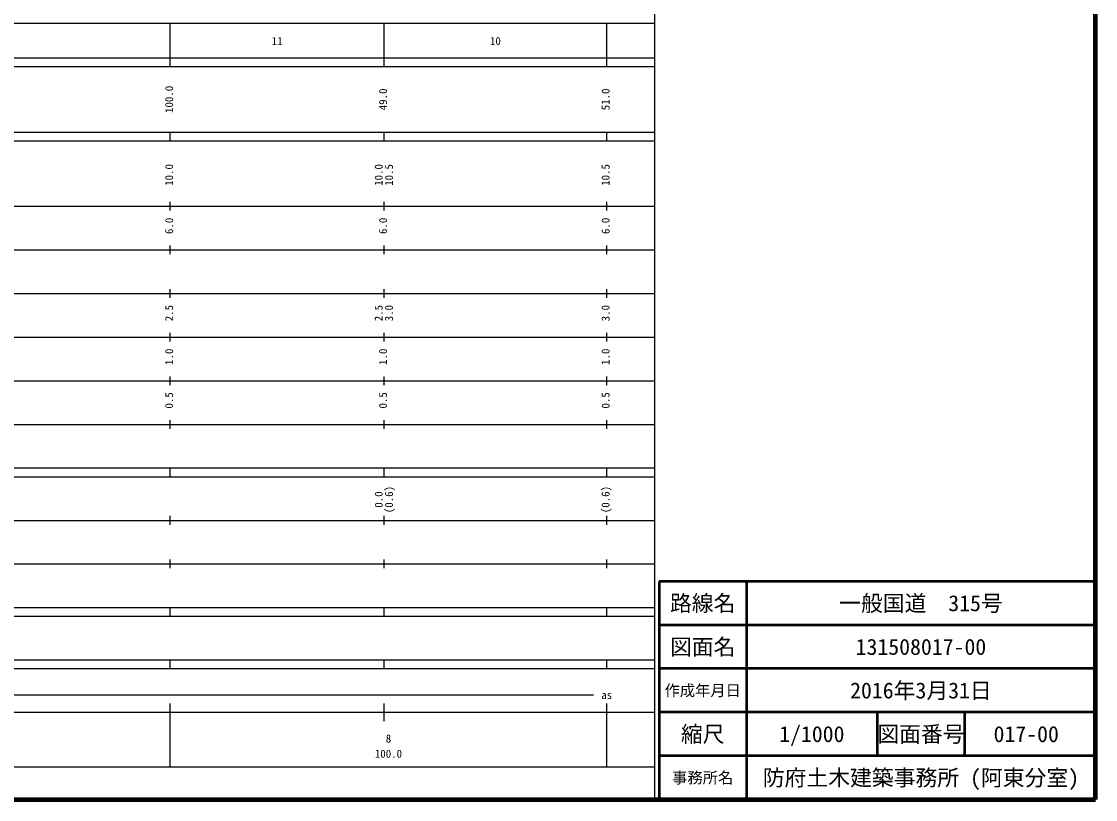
# Model space of a CAD drawing. Units: millimetres on the paper, enlarged 1000 times. Extents: x 40000 to 680000, y 20000 to 380000.
# Drawn here: x 433918 to 680000, y 20000 to 198357 of the extents above; entities that cross this region are included whole.
import ezdxf
from ezdxf.enums import TextEntityAlignment as Align

# ---------------------------------------------------------------- set-up
doc = ezdxf.new("R2010")
doc.units = ezdxf.units.MM
doc.header["$LTSCALE"] = 1000
for name, color, linetype, lineweight in [('M-TTL', 2, 'Continuous', 140), ('M-TTL-BAND', 7, 'Continuous', 25), ('M-TTL-FRAM', 2, 'Continuous', 50), ('M-TTL-LINE', 7, 'Continuous', 50)]:
    doc.layers.add(name, color=color, linetype=linetype, lineweight=lineweight)
doc.layers.add('M-TTL-TXT', color=7, linetype='Continuous')
doc.styles.add('ＭＳ ゴシック', font='')
doc.styles.get('ＭＳ ゴシック').set_extended_font_data('MS Gothic')

msp = doc.modelspace()

# ---------------------------------------------------------------- linework, layer by layer
at = {"layer": 'M-TTL'}
for p, q in [((680000, 20000), (680000, 380000)), ((40000, 20000), (680000, 20000))]:
    msp.add_line(p, q, dxfattribs=at)
at = {"layer": 'M-TTL-BAND'}
for p, q in [((579000, 20000), (579000, 370000)), ((68000, 198000), (579000, 198000)), ((468000, 188000), (468000, 198000)), ((517000, 188000), (517000, 198000)), ((568000, 188000), (568000, 198000)), ((40000, 190000), (579000, 190000)), ((40000, 188000), (579000, 188000)), ((40000, 173000), (579000, 173000)), ((468000, 171000), (468000, 173000)), ((517000, 171000), (517000, 173000)), ((568000, 171000), (568000, 173000)), ((40000, 171000), (579000, 171000)), ((40000, 156000), (579000, 156000)), ((468000, 155000), (468000, 157000)), ((517000, 155000), (517000, 157000)), ((568000, 155000), (568000, 157000)), ((46000, 146000), (579000, 146000)), ((468000, 145000), (468000, 147000)), ((517000, 145000), (517000, 147000)), ((568000, 145000), (568000, 147000)), ((52000, 136000), (579000, 136000)), ((468000, 135000), (468000, 137000)), ((517000, 135000), (517000, 137000)), ((568000, 135000), (568000, 137000)), ((46000, 126000), (579000, 126000)), ((468000, 125000), (468000, 127000)), ((517000, 125000), (517000, 127000)), ((568000, 125000), (568000, 127000)), ((52000, 116000), (579000, 116000)), ((468000, 115000), (468000, 117000)), ((517000, 115000), (517000, 117000)), ((568000, 115000), (568000, 117000)), ((46000, 106000), (579000, 106000)), ((468000, 105000), (468000, 107000)), ((517000, 105000), (517000, 107000)), ((568000, 105000), (568000, 107000)), ((40000, 96000), (579000, 96000)), ((468000, 94000), (468000, 96000)), ((517000, 94000), (517000, 96000)), ((568000, 94000), (568000, 96000)), ((40000, 94000), (579000, 94000)), ((49000, 84000), (579000, 84000)), ((468000, 83000), (468000, 85000)), ((517000, 83000), (517000, 85000)), ((568000, 83000), (568000, 85000)), ((40000, 74000), (579000, 74000)), ((468000, 73000), (468000, 75000)), ((517000, 73000), (517000, 75000)), ((568000, 73000), (568000, 75000)), ((40000, 64000), (579000, 64000)), ((468000, 62000), (468000, 64000)), ((517000, 62000), (517000, 64000)), ((568000, 62000), (568000, 64000)), ((40000, 62000), (579000, 62000)), ((40000, 52000), (579000, 52000)), ((468000, 50000), (468000, 52000)), ((517000, 50000), (517000, 52000)), ((568000, 50000), (568000, 52000)), ((40000, 50000), (579000, 50000)), ((232500, 44000), (565000, 44000)), ((468000, 27500), (468000, 42000)), ((517000, 38000), (517000, 42000)), ((568000, 27500), (568000, 42000)), ((40000, 40000), (579000, 40000)), ((68000, 27500), (579000, 27500))]:
    msp.add_line(p, q, dxfattribs=at)
at = {"layer": 'M-TTL-FRAM'}
for p, q in [((680000, 70000), (580000, 70000)), ((580000, 70000), (580000, 20000))]:
    msp.add_line(p, q, dxfattribs=at)
at = {"layer": 'M-TTL-LINE'}
for p, q in [((600000, 70000), (600000, 20000)), ((680000, 60000), (580000, 60000)), ((680000, 50000), (580000, 50000)), ((680000, 40000), (580000, 40000)), ((630000, 40000), (630000, 30000)), ((650000, 40000), (650000, 30000)), ((680000, 30000), (580000, 30000))]:
    msp.add_line(p, q, dxfattribs=at)

# ---------------------------------------------------------------- texts
at = {"layer": 'M-TTL-BAND', "style": 'ＭＳ ゴシック'}
for s, p in [('11', (492500, 192405)), ('10', (542500, 192405)), ('as', (568000, 42500)), ('8', (518000, 32523)), ('100.0', (518000, 29033))]:
    msp.add_text(s, height=1833, dxfattribs=at).set_placement(p, align=Align.BOTTOM_CENTER)
for s, p in [('100.0', (469210, 180500)), ('49.0', (518210, 180500)), ('51.0', (569210, 180500)), ('10.0', (469210, 163174)), ('10.0', (517210, 163174)), ('10.5', (519580, 163174)), ('10.5', (569210, 163174)), ('6.0', (469210, 151500)), ('6.0', (518210, 151500)), ('6.0', (569210, 151500)), ('2.5', (469210, 131500)), ('2.5', (517210, 131500)), ('3.0', (519580, 131500)), ('3.0', (569210, 131500)), ('1.0', (469210, 121500)), ('1.0', (518210, 121500)), ('1.0', (569210, 121500)), ('0.5', (469210, 111500)), ('0.5', (518210, 111500)), ('0.5', (569210, 111500)), ('(0.6)', (519580, 88764)), ('(0.6)', (569210, 88764)), ('0.0', (517229, 88764))]:
    msp.add_text(s, height=1833, rotation=90, dxfattribs=at).set_placement(p, align=Align.BOTTOM_CENTER)
at = {"layer": 'M-TTL-TXT', "style": 'ＭＳ ゴシック'}
for s, height, p in [('路線名', 3666, (590000, 65000)), ('路線名', 3666, (590000, 65000)), ('一般国道\u3000315号', 3666, (640000, 65000)), ('図面名', 3666, (590000, 55000)), ('図面名', 3666, (590000, 55000)), ('131508017-00', 3666, (640000, 55000)), ('2016年3月31日', 3666, (640000, 45000)), ('作成年月日', 2566, (590000, 45000)), ('作成年月日', 2566, (590000, 45000)), ('縮尺', 3666, (590000, 35000)), ('縮尺', 3666, (590000, 35000)), ('1/1000', 3666, (615000, 35000)), ('図面番号', 3666, (640000, 35000)), ('図面番号', 3666, (640000, 35000)), ('017-00', 3666, (664125, 35000)), ('防府土木建築事務所 (阿東分室)', 3666, (640000, 25000)), ('事務所名', 2566, (590000, 25000)), ('事務所名', 2566, (590000, 25000))]:
    msp.add_text(s, height=height, dxfattribs=at).set_placement(p, align=Align.MIDDLE_CENTER)

doc.saveas('drawing.dxf')
